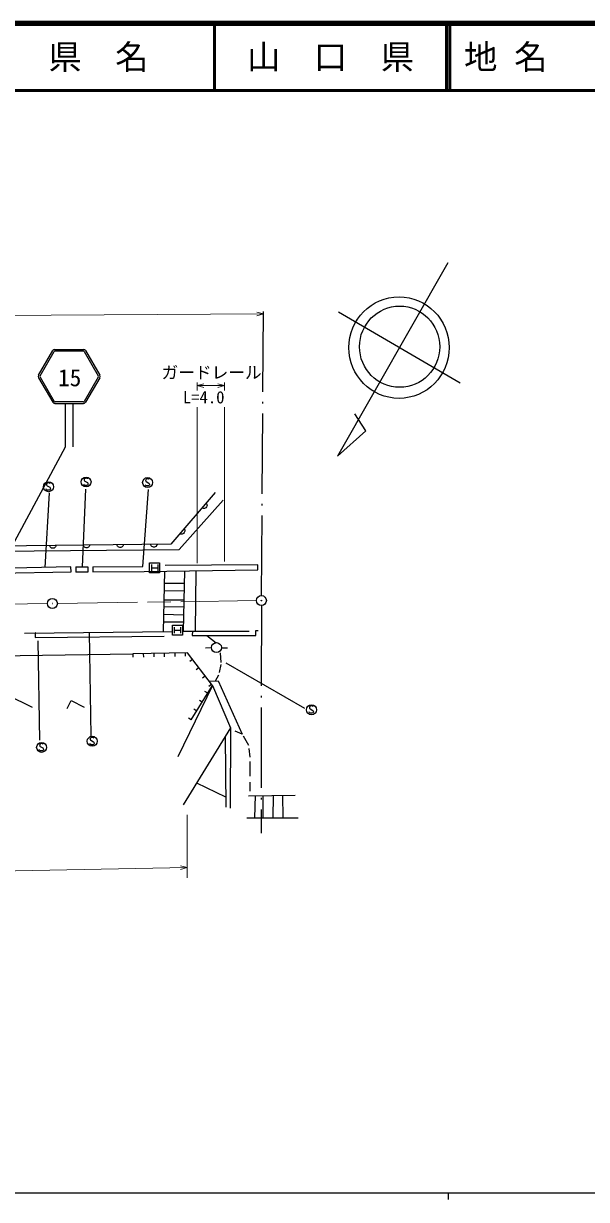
# Model space of a CAD drawing. Units: millimetres, scale not verified. Extents: x 40000 to 680000, y 20000 to 380000.
# Drawn here: x 304404 to 388715, y 204000 to 380000 of the extents above; entities that cross this region are included whole.
import ezdxf
from ezdxf.enums import TextEntityAlignment as Align

# ---------------------------------------------------------------- set-up
doc = ezdxf.new("R2010")
doc.units = ezdxf.units.MM
doc.header["$LTSCALE"] = 1000
doc.linetypes.add('CHAIN', pattern=[18.5, 12, -1.5, 3.5, -1.5])
doc.linetypes.add('LONG_DASHED_DOTTED', pattern=[15.25, 12, -1.5, 0.25, -1.5])
for name, color, linetype, lineweight in [('M-BGD', 7, 'Continuous', 25), ('M-BMK', 2, 'CHAIN', 13), ('M-BMK-LINE', 2, 'LONG_DASHED_DOTTED', 25), ('M-BMK-SRVR', 3, 'Continuous', 25), ('M-OTRS', 6, 'Continuous', 25), ('M-STR-HTXT', 7, 'Continuous', 13), ('M-STR-STRC', 7, 'Continuous', 25), ('M-TTL', 2, 'Continuous', 140), ('M-TTL-BAND', 7, 'Continuous', 25), ('M-TTL-LINE', 7, 'Continuous', 50)]:
    doc.layers.add(name, color=color, linetype=linetype, lineweight=lineweight)
doc.layers.add('M-TTL-TXT', color=7, linetype='Continuous')
doc.styles.add('ＭＳ ゴシック', font='')
doc.styles.get('ＭＳ ゴシック').set_extended_font_data('MS Gothic')

msp = doc.modelspace()

# ---------------------------------------------------------------- linework, layer by layer
at = {"layer": 'M-BGD'}
for p, q in [((313226, 298686), (313762, 310288)), ((322249, 298750), (323127, 310256)), ((333099, 309795), (326461, 302101)), ((307640, 298589), (308302, 309751)), ((327700, 301275), (334290, 308676)), ((294409, 300958), (327700, 301275)), ((326461, 302101), (296176, 301724)), ((294868, 297640), (311535, 297913)), ((311516, 298673), (299157, 298405)), ((311535, 297913), (311516, 298673)), ((312243, 298679), (314041, 298692)), ((312243, 298679), (312262, 297892)), ((314041, 297908), (312262, 297892)), ((314041, 298692), (314041, 297908)), ((314806, 298698), (314787, 297946)), ((314787, 297946), (322478, 298004)), ((314806, 298698), (322249, 298750)), ((322478, 298004), (339491, 298214)), ((323565, 299018), (323565, 298080)), ((323565, 298549), (324502, 298549)), ((324502, 299018), (324502, 298080)), ((325539, 298042), (325309, 288988)), ((339472, 298979), (325620, 298865)), ((328508, 298078), (328312, 289052)), ((330205, 298099), (330105, 289056)), ((339491, 298214), (339472, 298979)), ((325493, 296241), (328468, 296223)), ((325465, 295143), (328443, 295079)), ((325405, 292770), (328392, 292721)), ((325430, 293771), (328414, 293753)), ((325346, 290431), (328342, 290430)), ((325375, 291591), (328365, 291492)), ((304560, 288777), (326683, 289002)), ((306158, 288794), (306144, 288123)), ((306185, 288794), (306158, 288794)), ((314215, 288875), (314482, 273409)), ((326984, 289678), (326984, 288741)), ((326984, 289209), (327921, 289209)), ((327921, 289678), (327921, 288741)), ((328206, 289051), (338191, 289077)), ((329687, 289055), (329661, 288429)), ((339177, 288429), (339177, 289181)), ((339177, 289181), (339566, 289181)), ((306144, 288123), (325465, 288326)), ((306526, 287606), (306794, 272766)), ((329661, 288429), (339177, 288429)), ((331863, 288429), (333269, 287335)), ((293474, 285249), (320774, 285655)), ((320774, 285655), (320783, 285155)), ((322342, 285683), (322351, 285183)), ((323910, 285711), (323919, 285211)), ((325478, 285740), (325487, 285240)), ((327047, 285768), (327056, 285268)), ((328615, 285796), (328624, 285296)), ((332551, 286566), (331651, 286529)), ((333986, 284367), (333899, 285821)), ((334049, 286572), (334949, 286542)), ((329702, 284828), (329305, 284523)), ((330656, 283583), (330259, 283279)), ((333746, 282864), (334005, 284044)), ((334707, 284333), (346470, 277553)), ((331610, 282338), (331213, 282034)), ((332180, 281595), (333531, 281626)), ((333141, 281617), (333671, 282525)), ((333531, 281626), (337155, 273647)), ((332704, 280911), (327502, 270233)), ((332000, 279772), (331575, 280035)), ((332564, 281093), (332167, 280789)), ((332704, 280911), (335382, 274572)), ((301945, 279505), (305691, 277695)), ((310967, 277507), (311529, 278662)), ((311529, 278662), (313464, 277695)), ((331176, 278438), (330750, 278701)), ((330351, 277104), (329926, 277367)), ((335382, 274572), (328327, 263084)), ((329526, 275770), (329101, 276033)), ((335382, 274572), (335343, 262544)), ((334621, 273332), (334688, 262737)), ((337155, 273647), (336114, 274071)), ((337295, 273396), (338080, 271989)), ((338145, 271481), (338312, 270177)), ((338312, 269560), (338312, 267363)), ((330331, 266347), (334678, 264279)), ((338296, 266443), (338273, 265127)), ((338119, 264433), (345096, 264510)), ((339118, 264444), (339006, 261118)), ((340239, 264457), (340239, 261118)), ((341782, 264474), (341743, 261118)), ((343209, 264490), (343246, 261118)), ((337849, 261118), (345520, 261118))]:
    msp.add_line(p, q, dxfattribs=at)
for points in [[(314006, 311867), (313965, 311912), (313909, 311938), (313830, 311953), (313714, 311953), (313616, 311927), (313534, 311870), (313485, 311788), (313481, 311702), (313485, 311645), (313515, 311570), (313567, 311529), (313976, 311293), (314021, 311225), (314051, 311132), (314044, 311042), (314017, 310970), (313965, 310903), (313849, 310869), (313676, 310869), (313601, 310880), (313530, 310914), (313470, 310970), (313417, 311057)], [(323221, 311783), (323179, 311828), (323123, 311855), (323044, 311870), (322928, 311870), (322831, 311843), (322748, 311787), (322699, 311705), (322696, 311618), (322699, 311562), (322729, 311487), (322782, 311446), (323191, 311210), (323236, 311142), (323266, 311048), (323258, 310958), (323232, 310887), (323179, 310820), (323063, 310786), (322891, 310786), (322816, 310797), (322744, 310831), (322684, 310887), (322632, 310973)], [(308377, 311158), (308336, 311203), (308280, 311229), (308201, 311244), (308085, 311244), (307987, 311218), (307905, 311162), (307856, 311079), (307852, 310993), (307856, 310937), (307886, 310862), (307938, 310820), (308347, 310584), (308392, 310517), (308422, 310423), (308415, 310333), (308388, 310262), (308336, 310194), (308220, 310160), (308047, 310160), (307972, 310172), (307901, 310205), (307841, 310262), (307788, 310348)], [(331766, 308250), (331827, 308145), (331862, 308036), (331883, 307892), (331857, 307769), (331807, 307658), (331705, 307540), (331602, 307474), (331485, 307430), (331338, 307428), (331225, 307446), (331113, 307493)], [(328447, 304403), (328508, 304298), (328543, 304189), (328564, 304045), (328538, 303922), (328488, 303811), (328386, 303693), (328283, 303627), (328166, 303583), (328019, 303581), (327906, 303599), (327794, 303646)], [(309295, 301887), (309256, 301772), (309197, 301674), (309104, 301562), (308994, 301501), (308877, 301465), (308722, 301463), (308604, 301496), (308494, 301555), (308395, 301664), (308334, 301760), (308295, 301875)], [(314342, 301950), (314304, 301835), (314245, 301736), (314151, 301625), (314042, 301564), (313925, 301527), (313770, 301526), (313652, 301559), (313541, 301618), (313442, 301726), (313381, 301823), (313342, 301938)], [(319390, 302013), (319351, 301898), (319292, 301799), (319199, 301688), (319090, 301627), (318973, 301590), (318818, 301588), (318700, 301622), (318589, 301681), (318490, 301789), (318429, 301886), (318390, 302001)], [(324437, 302076), (324399, 301960), (324340, 301862), (324246, 301751), (324137, 301690), (324020, 301653), (323865, 301651), (323747, 301685), (323637, 301743), (323538, 301852), (323476, 301949), (323438, 302063)], [(329526, 275770), (332704, 280911), (328955, 285802), (320774, 285655)], [(347763, 277775), (347721, 277820), (347665, 277846), (347586, 277861), (347470, 277861), (347373, 277835), (347290, 277779), (347241, 277696), (347238, 277610), (347241, 277554), (347271, 277479), (347324, 277438), (347733, 277201), (347778, 277134), (347808, 277040), (347800, 276950), (347774, 276879), (347721, 276811), (347605, 276778), (347433, 276778), (347358, 276789), (347286, 276823), (347226, 276879), (347174, 276965)], [(314923, 273064), (314882, 273109), (314826, 273135), (314747, 273150), (314631, 273150), (314533, 273124), (314451, 273067), (314402, 272985), (314398, 272899), (314402, 272842), (314432, 272767), (314485, 272726), (314893, 272490), (314938, 272422), (314968, 272329), (314961, 272239), (314935, 272167), (314882, 272100), (314766, 272066), (314593, 272066), (314518, 272077), (314447, 272111), (314387, 272167), (314335, 272254)], [(307346, 272146), (307305, 272191), (307248, 272217), (307170, 272232), (307053, 272232), (306956, 272206), (306873, 272150), (306825, 272067), (306821, 271981), (306825, 271925), (306855, 271850), (306907, 271809), (307316, 271572), (307361, 271505), (307391, 271411), (307383, 271321), (307357, 271250), (307305, 271182), (307188, 271149), (307016, 271149), (306941, 271160), (306870, 271194), (306810, 271250), (306757, 271336)]]:
    msp.add_lwpolyline(points, dxfattribs=at)
for points in [[(323283, 297799), (323283, 299299), (324783, 299299), (324783, 297799)], [(326702, 288459), (326702, 289959), (328202, 289959), (328202, 288459)]]:
    msp.add_lwpolyline(points, close=True, dxfattribs=at)
for centre, radius in [((313774, 311383), 746), ((322988, 311300), 746), ((308145, 310674), 746), ((308724, 293197), 22.5), ((340031, 293634), 22.5), ((333300, 286597), 746), ((347530, 277291), 746), ((314691, 272580), 746), ((307113, 271662), 746)]:
    msp.add_circle(centre, radius, dxfattribs=at)
at = {"layer": 'M-BMK'}
for p, q in [((209495, 292087), (307974, 293188)), ((309474, 293207), (339281, 293623))]:
    msp.add_line(p, q, dxfattribs=at)
at = {"layer": 'M-BMK-LINE'}
for p, q in [((340037, 294384), (340338, 337459)), ((340030, 292884), (339988, 258839))]:
    msp.add_line(p, q, dxfattribs=at)
at = {"layer": 'M-BMK-SRVR'}
for p, q in [((367930, 344193), (351409, 315225)), ((369774, 326159), (351581, 336792)), ((355661, 319021), (354011, 321560)), ((351409, 315225), (355661, 319021))]:
    msp.add_line(p, q, dxfattribs=at)
for centre in [(308724, 293197), (340031, 293634)]:
    msp.add_circle(centre, 746, dxfattribs=at)
for centre, major_axis in [((360641, 331497), (0, 7595)), ((360727, 331631), (0, 6076))]:
    msp.add_ellipse(centre, major_axis=major_axis, ratio=0.987815, dxfattribs=at)
at = {"layer": 'M-OTRS'}
for radius in [49.8, 1.5]:
    msp.add_circle((340032, 293634), radius, dxfattribs=at)
at = {"layer": 'M-STR-HTXT'}
for p, q in [((104388, 335166), (340331, 336540)), ((330405, 326286), (330405, 325100)), ((330405, 325806), (334487, 325806)), ((334487, 325100), (334487, 326286)), ((330405, 322600), (330405, 299213)), ((334487, 299466), (334487, 322600)), ((328931, 261547), (328909, 252116)), ((129569, 250086), (328913, 253667))]:
    msp.add_line(p, q, dxfattribs=at)
for points in [[(339330, 336822), (340331, 336540), (339333, 336250)], [(331405, 325519), (330405, 325806), (331405, 326091)], [(333487, 326094), (334487, 325806), (333487, 325521)], [(327908, 253937), (328913, 253667), (327918, 253364)]]:
    msp.add_lwpolyline(points, dxfattribs=at)
at = {"layer": 'M-STR-STRC'}
for p, q in [((306666, 327356), (308799, 331046)), ((306884, 327266), (308986, 330902)), ((309111, 331226), (313372, 331226)), ((309142, 330992), (313341, 330992)), ((313497, 330902), (315599, 327266)), ((313684, 331046), (315817, 327356)), ((306666, 326996), (308799, 323306)), ((306884, 327086), (308986, 323450)), ((315599, 327086), (313497, 323450)), ((315817, 326996), (313684, 323306)), ((309111, 323126), (313372, 323126)), ((313341, 323360), (309142, 323360)), ((310701, 316626), (310701, 323126)), ((311781, 323126), (311781, 316626)), ((300915, 298444), (310701, 316626))]:
    msp.add_line(p, q, dxfattribs=at)
for centre, radius, start, end in [((309111, 330866), 360, 90, 149.96338), ((309142, 330812), 180, 90, 149.96338), ((313341, 330812), 180, 30.03671, 90), ((313372, 330866), 360, 30.03671, 90), ((306977, 327176), 360, 149.96338, 210.0369), ((307040, 327176), 180, 149.96338, 210.0369), ((315443, 327176), 180, 329.96333, 30.03671), ((315506, 327176), 360, 329.96333, 30.03671), ((309111, 323486), 360, 210.0369, 270), ((309142, 323540), 180, 210.0369, 270), ((313341, 323540), 180, 270, 329.96333), ((313372, 323486), 360, 270, 329.96333)]:
    msp.add_arc(centre, radius, start, end, dxfattribs=at)
at = {"layer": 'M-TTL'}
msp.add_line((680000, 380000), (40000, 380000), dxfattribs=at)
at = {"layer": 'M-TTL-BAND'}
for p, q in [((40000, 205000), (579000, 205000)), ((368000, 205000), (368000, 204000))]:
    msp.add_line(p, q, dxfattribs=at)
at = {"layer": 'M-TTL-LINE'}
for p, q in [((333000, 380000), (333000, 370000)), ((367750, 380000), (367750, 370000)), ((368250, 380000), (368250, 370000)), ((40000, 370000), (680000, 370000))]:
    msp.add_line(p, q, dxfattribs=at)

# ---------------------------------------------------------------- texts
at = {"layer": 'M-STR-HTXT', "style": 'ＭＳ ゴシック'}
for s, p in [('ガードレール', (325071, 326306)), ('L=4.0', (328269, 322600))]:
    msp.add_text(s, height=1833, dxfattribs=at).set_placement(p, align=Align.BOTTOM_LEFT)
at = {"layer": 'M-STR-STRC', "style": 'ＭＳ ゴシック'}
msp.add_text('15', height=2566, dxfattribs=at).set_placement((309574, 324942), align=Align.BOTTOM_LEFT)
at = {"layer": 'M-TTL-TXT', "style": 'ＭＳ ゴシック'}
for s, p in [('県\u3000名', (315625, 375000)), ('山\u3000口\u3000県', (350375, 375000))]:
    msp.add_text(s, height=3666, dxfattribs=at).set_placement(p, align=Align.MIDDLE_CENTER)
msp.add_text('地 名', height=3666, dxfattribs=at).set_placement((370380, 375000), align=Align.MIDDLE_LEFT)

doc.saveas('drawing.dxf')
